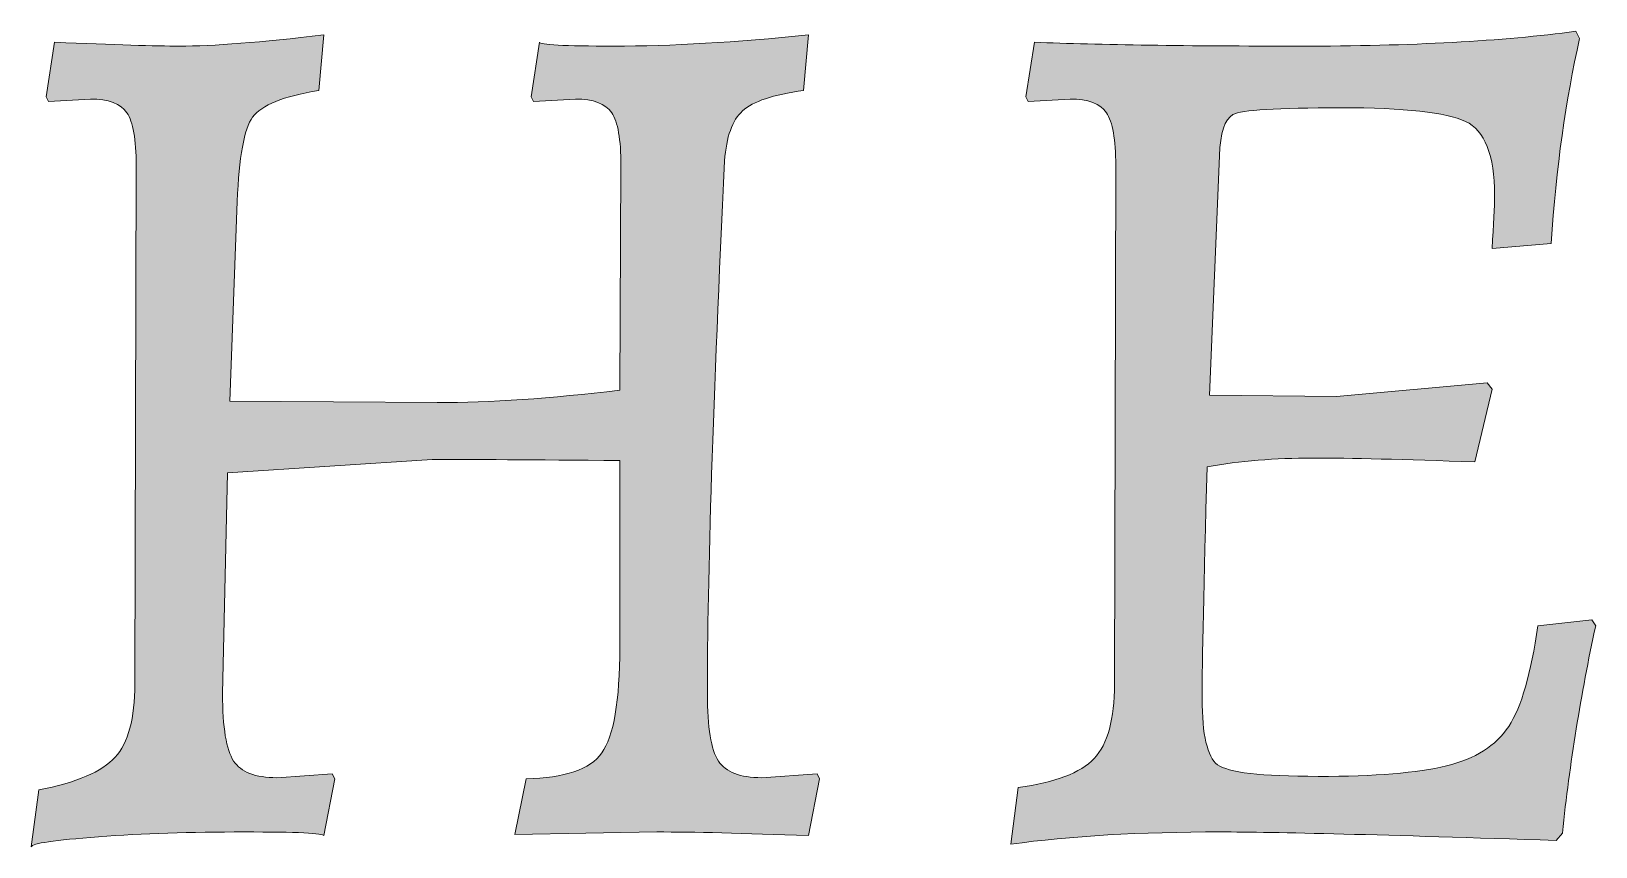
# Model space of a CAD drawing. Header units: inches. Extents: x 30.75 to 38.26, y -31.75 to -24.55.
# Drawn here: x 30.746 to 32.061, y -31.747 to -31.061 of the extents above; entities that cross this region are included whole.
import ezdxf

# ---------------------------------------------------------------- set-up
doc = ezdxf.new("R2010")
doc.units = ezdxf.units.IN
doc.header["$MEASUREMENT"] = 0
doc.layers.add('Layer 3', color=7, linetype='Continuous')

msp = doc.modelspace()

# ---------------------------------------------------------------- hatches: boundary and pattern name
at = {"layer": 'Layer 3', "true_color": 0xffffff}
h = msp.add_hatch(color=7, dxfattribs=at)
h.dxf.hatch_style = 2
edge = h.paths.add_edge_path()
edge.add_spline(control_points=[(31.3145, -31.6182), (31.3145, -31.6465), (31.3176, -31.6653), (31.3238, -31.6747), (31.3301, -31.684), (31.3421, -31.6887), (31.3601, -31.6887), (31.3601, -31.6887), (31.4068, -31.6855), (31.4068, -31.6855), (31.4068, -31.6855), (31.4088, -31.6897), (31.4088, -31.6897), (31.4088, -31.6897), (31.3995, -31.7374), (31.3995, -31.7374), (31.3449, -31.7353), (31.3024, -31.7343), (31.272, -31.7343), (31.272, -31.7343), (31.1528, -31.7364), (31.1528, -31.7364), (31.1528, -31.7364), (31.1621, -31.6897), (31.1621, -31.6897), (31.1946, -31.689), (31.2158, -31.6818), (31.2258, -31.6679), (31.2358, -31.6541), (31.2409, -31.6244), (31.2409, -31.5788), (31.2409, -31.5788), (31.2409, -31.4222), (31.2409, -31.4222), (31.1676, -31.4215), (31.1151, -31.4212), (31.0833, -31.4212), (31.0833, -31.4212), (30.9112, -31.4326), (30.9112, -31.4326), (30.9112, -31.4326), (30.9071, -31.6182), (30.9071, -31.6182), (30.9071, -31.6465), (30.9102, -31.6653), (30.9164, -31.6747), (30.9226, -31.684), (30.9347, -31.6887), (30.9526, -31.6887), (30.9526, -31.6887), (30.9993, -31.6855), (30.9993, -31.6855), (30.9993, -31.6855), (31.0014, -31.6897), (31.0014, -31.6897), (31.0014, -31.6897), (30.9921, -31.7374), (30.9921, -31.7374), (30.9921, -31.7353), (30.9698, -31.7343), (30.9252, -31.7343), (30.8806, -31.7343), (30.8398, -31.7356), (30.8028, -31.7384), (30.7658, -31.7412), (30.747, -31.7439), (30.7464, -31.7467), (30.7464, -31.7467), (30.7526, -31.699), (30.7526, -31.699), (30.7843, -31.6928), (30.8057, -31.6837), (30.8168, -31.6715), (30.8279, -31.6595), (30.8334, -31.6389), (30.8334, -31.6099), (30.8334, -31.6099), (30.8345, -31.1744), (30.8345, -31.1744), (30.8345, -31.1523), (30.8319, -31.1374), (30.8267, -31.1299), (30.8215, -31.1222), (30.8113, -31.1184), (30.7961, -31.1184), (30.7961, -31.1184), (30.7609, -31.1205), (30.7609, -31.1205), (30.7609, -31.1205), (30.7588, -31.1164), (30.7588, -31.1164), (30.7588, -31.1164), (30.766, -31.0707), (30.766, -31.0707), (30.8165, -31.0728), (30.8514, -31.0739), (30.8707, -31.0739), (30.8991, -31.0739), (30.9395, -31.0707), (30.9921, -31.0645), (30.9921, -31.0645), (30.9879, -31.1112), (30.9879, -31.1112), (30.9582, -31.116), (30.9397, -31.1235), (30.9324, -31.1335), (30.9252, -31.1435), (30.9209, -31.1672), (30.9195, -31.2045), (30.9195, -31.2045), (30.9132, -31.3724), (30.9132, -31.3724), (30.9132, -31.3724), (31.0875, -31.3735), (31.0875, -31.3735), (31.1317, -31.3735), (31.1829, -31.37), (31.2409, -31.3631), (31.2409, -31.3631), (31.2419, -31.1744), (31.2419, -31.1744), (31.2419, -31.1523), (31.2393, -31.1374), (31.2342, -31.1299), (31.2289, -31.1222), (31.2187, -31.1184), (31.2036, -31.1184), (31.2036, -31.1184), (31.1683, -31.1205), (31.1683, -31.1205), (31.1683, -31.1205), (31.1663, -31.1164), (31.1663, -31.1164), (31.1663, -31.1164), (31.1735, -31.0707), (31.1735, -31.0707), (31.1735, -31.0728), (31.1942, -31.0739), (31.2357, -31.0739), (31.2841, -31.0739), (31.3387, -31.0707), (31.3995, -31.0645), (31.3995, -31.0645), (31.3954, -31.1112), (31.3954, -31.1112), (31.3698, -31.1147), (31.3527, -31.1203), (31.3441, -31.1283), (31.3354, -31.1362), (31.3304, -31.1502), (31.329, -31.1703), (31.3193, -31.3721), (31.3145, -31.5214), (31.3145, -31.6182)], knot_values=[0, 0, 0, 0, 1, 1, 1, 2, 2, 2, 3, 3, 3, 4, 4, 4, 5, 5, 5, 6, 6, 6, 7, 7, 7, 8, 8, 8, 9, 9, 9, 10, 10, 10, 11, 11, 11, 12, 12, 12, 13, 13, 13, 14, 14, 14, 15, 15, 15, 16, 16, 16, 17, 17, 17, 18, 18, 18, 19, 19, 19, 20, 20, 20, 21, 21, 21, 22, 22, 22, 23, 23, 23, 24, 24, 24, 25, 25, 25, 26, 26, 26, 27, 27, 27, 28, 28, 28, 29, 29, 29, 30, 30, 30, 31, 31, 31, 32, 32, 32, 33, 33, 33, 34, 34, 34, 35, 35, 35, 36, 36, 36, 37, 37, 37, 38, 38, 38, 39, 39, 39, 40, 40, 40, 41, 41, 41, 42, 42, 42, 43, 43, 43, 44, 44, 44, 45, 45, 45, 46, 46, 46, 47, 47, 47, 48, 48, 48, 49, 49, 49, 50, 50, 50, 51, 51, 51, 51], degree=3, periodic=1)
h = msp.add_hatch(color=7, dxfattribs=at)
h.dxf.hatch_style = 2
edge = h.paths.add_edge_path()
edge.add_spline(control_points=[(31.7365, -31.3673), (31.7365, -31.3673), (31.8433, -31.3683), (31.8433, -31.3683), (31.8433, -31.3683), (31.9697, -31.3569), (31.9697, -31.3569), (31.9697, -31.3569), (31.9739, -31.3621), (31.9739, -31.3621), (31.9739, -31.3621), (31.9594, -31.4233), (31.9594, -31.4233), (31.8999, -31.4212), (31.8545, -31.4201), (31.823, -31.4201), (31.7916, -31.4201), (31.762, -31.4226), (31.7344, -31.4274), (31.7316, -31.5269), (31.7303, -31.5919), (31.7303, -31.6223), (31.7303, -31.6527), (31.7346, -31.6712), (31.7432, -31.6778), (31.7518, -31.6843), (31.78, -31.6876), (31.8277, -31.6876), (31.8754, -31.6876), (31.9113, -31.6847), (31.9356, -31.6788), (31.9597, -31.6729), (31.9772, -31.6619), (31.9879, -31.6456), (31.9986, -31.6294), (32.0067, -31.6012), (32.0123, -31.5611), (32.0123, -31.5611), (32.0579, -31.5559), (32.0579, -31.5559), (32.0579, -31.5559), (32.061, -31.5611), (32.061, -31.5611), (32.0485, -31.6185), (32.0392, -31.6766), (32.033, -31.7353), (32.033, -31.7353), (32.0278, -31.7415), (32.0278, -31.7415), (31.8841, -31.7367), (31.79, -31.7343), (31.7458, -31.7343), (31.6781, -31.7343), (31.6193, -31.7377), (31.5696, -31.7446), (31.5696, -31.7446), (31.5758, -31.6969), (31.5758, -31.6969), (31.6069, -31.6928), (31.6281, -31.6847), (31.6395, -31.6726), (31.651, -31.6605), (31.6566, -31.6396), (31.6566, -31.6099), (31.6566, -31.6099), (31.6577, -31.1744), (31.6577, -31.1744), (31.6577, -31.1523), (31.6551, -31.1374), (31.6499, -31.1299), (31.6447, -31.1222), (31.6345, -31.1184), (31.6193, -31.1184), (31.6193, -31.1184), (31.5841, -31.1205), (31.5841, -31.1205), (31.5841, -31.1205), (31.582, -31.1164), (31.582, -31.1164), (31.582, -31.1164), (31.5893, -31.0707), (31.5893, -31.0707), (31.6439, -31.0728), (31.7182, -31.0739), (31.8122, -31.0739), (31.9061, -31.0739), (31.9836, -31.0697), (32.0444, -31.0614), (32.0444, -31.0614), (32.0475, -31.0676), (32.0475, -31.0676), (32.0358, -31.1188), (32.0278, -31.1761), (32.0236, -31.2397), (32.0236, -31.2397), (31.9739, -31.2439), (31.9739, -31.2439), (31.9753, -31.2238), (31.976, -31.209), (31.976, -31.1993), (31.976, -31.1654), (31.9678, -31.1447), (31.9516, -31.1371), (31.9354, -31.1295), (31.9005, -31.1257), (31.8469, -31.1257), (31.7933, -31.1257), (31.7631, -31.1276), (31.7562, -31.1314), (31.7493, -31.1352), (31.7454, -31.1468), (31.7448, -31.1661), (31.7448, -31.1661), (31.7365, -31.3673), (31.7365, -31.3673)], knot_values=[0, 0, 0, 0, 1, 1, 1, 2, 2, 2, 3, 3, 3, 4, 4, 4, 5, 5, 5, 6, 6, 6, 7, 7, 7, 8, 8, 8, 9, 9, 9, 10, 10, 10, 11, 11, 11, 12, 12, 12, 13, 13, 13, 14, 14, 14, 15, 15, 15, 16, 16, 16, 17, 17, 17, 18, 18, 18, 19, 19, 19, 20, 20, 20, 21, 21, 21, 22, 22, 22, 23, 23, 23, 24, 24, 24, 25, 25, 25, 26, 26, 26, 27, 27, 27, 28, 28, 28, 29, 29, 29, 30, 30, 30, 31, 31, 31, 32, 32, 32, 33, 33, 33, 34, 34, 34, 35, 35, 35, 36, 36, 36, 37, 37, 37, 38, 38, 38, 38], degree=3, periodic=1)

# ---------------------------------------------------------------- linework, layer by layer
at = {"layer": 'Layer 3', "lineweight": 0}
for points, knots in [([(31.3145, -31.6182), (31.3145, -31.6465), (31.3176, -31.6653), (31.3238, -31.6747), (31.3301, -31.684), (31.3421, -31.6887), (31.3601, -31.6887), (31.3601, -31.6887), (31.4068, -31.6855), (31.4068, -31.6855), (31.4068, -31.6855), (31.4088, -31.6897), (31.4088, -31.6897), (31.4088, -31.6897), (31.3995, -31.7374), (31.3995, -31.7374), (31.3449, -31.7353), (31.3024, -31.7343), (31.272, -31.7343), (31.272, -31.7343), (31.1528, -31.7364), (31.1528, -31.7364), (31.1528, -31.7364), (31.1621, -31.6897), (31.1621, -31.6897), (31.1946, -31.689), (31.2158, -31.6818), (31.2258, -31.6679), (31.2358, -31.6541), (31.2409, -31.6244), (31.2409, -31.5788), (31.2409, -31.5788), (31.2409, -31.4222), (31.2409, -31.4222), (31.1676, -31.4215), (31.1151, -31.4212), (31.0833, -31.4212), (31.0833, -31.4212), (30.9112, -31.4326), (30.9112, -31.4326), (30.9112, -31.4326), (30.9071, -31.6182), (30.9071, -31.6182), (30.9071, -31.6465), (30.9102, -31.6653), (30.9164, -31.6747), (30.9226, -31.684), (30.9347, -31.6887), (30.9526, -31.6887), (30.9526, -31.6887), (30.9993, -31.6855), (30.9993, -31.6855), (30.9993, -31.6855), (31.0014, -31.6897), (31.0014, -31.6897), (31.0014, -31.6897), (30.9921, -31.7374), (30.9921, -31.7374), (30.9921, -31.7353), (30.9698, -31.7343), (30.9252, -31.7343), (30.8806, -31.7343), (30.8398, -31.7356), (30.8028, -31.7384), (30.7658, -31.7412), (30.747, -31.7439), (30.7464, -31.7467), (30.7464, -31.7467), (30.7526, -31.699), (30.7526, -31.699), (30.7843, -31.6928), (30.8057, -31.6837), (30.8168, -31.6715), (30.8279, -31.6595), (30.8334, -31.6389), (30.8334, -31.6099), (30.8334, -31.6099), (30.8345, -31.1744), (30.8345, -31.1744), (30.8345, -31.1523), (30.8319, -31.1374), (30.8267, -31.1299), (30.8215, -31.1222), (30.8113, -31.1184), (30.7961, -31.1184), (30.7961, -31.1184), (30.7609, -31.1205), (30.7609, -31.1205), (30.7609, -31.1205), (30.7588, -31.1164), (30.7588, -31.1164), (30.7588, -31.1164), (30.766, -31.0707), (30.766, -31.0707), (30.8165, -31.0728), (30.8514, -31.0739), (30.8707, -31.0739), (30.8991, -31.0739), (30.9395, -31.0707), (30.9921, -31.0645), (30.9921, -31.0645), (30.9879, -31.1112), (30.9879, -31.1112), (30.9582, -31.116), (30.9397, -31.1235), (30.9324, -31.1335), (30.9252, -31.1435), (30.9209, -31.1672), (30.9195, -31.2045), (30.9195, -31.2045), (30.9132, -31.3724), (30.9132, -31.3724), (30.9132, -31.3724), (31.0875, -31.3735), (31.0875, -31.3735), (31.1317, -31.3735), (31.1829, -31.37), (31.2409, -31.3631), (31.2409, -31.3631), (31.2419, -31.1744), (31.2419, -31.1744), (31.2419, -31.1523), (31.2393, -31.1374), (31.2342, -31.1299), (31.2289, -31.1222), (31.2187, -31.1184), (31.2036, -31.1184), (31.2036, -31.1184), (31.1683, -31.1205), (31.1683, -31.1205), (31.1683, -31.1205), (31.1663, -31.1164), (31.1663, -31.1164), (31.1663, -31.1164), (31.1735, -31.0707), (31.1735, -31.0707), (31.1735, -31.0728), (31.1942, -31.0739), (31.2357, -31.0739), (31.2841, -31.0739), (31.3387, -31.0707), (31.3995, -31.0645), (31.3995, -31.0645), (31.3954, -31.1112), (31.3954, -31.1112), (31.3698, -31.1147), (31.3527, -31.1203), (31.3441, -31.1283), (31.3354, -31.1362), (31.3304, -31.1502), (31.329, -31.1703), (31.3193, -31.3721), (31.3145, -31.5214), (31.3145, -31.6182)], [0, 0, 0, 0, 1, 1, 1, 2, 2, 2, 3, 3, 3, 4, 4, 4, 5, 5, 5, 6, 6, 6, 7, 7, 7, 8, 8, 8, 9, 9, 9, 10, 10, 10, 11, 11, 11, 12, 12, 12, 13, 13, 13, 14, 14, 14, 15, 15, 15, 16, 16, 16, 17, 17, 17, 18, 18, 18, 19, 19, 19, 20, 20, 20, 21, 21, 21, 22, 22, 22, 23, 23, 23, 24, 24, 24, 25, 25, 25, 26, 26, 26, 27, 27, 27, 28, 28, 28, 29, 29, 29, 30, 30, 30, 31, 31, 31, 32, 32, 32, 33, 33, 33, 34, 34, 34, 35, 35, 35, 36, 36, 36, 37, 37, 37, 38, 38, 38, 39, 39, 39, 40, 40, 40, 41, 41, 41, 42, 42, 42, 43, 43, 43, 44, 44, 44, 45, 45, 45, 46, 46, 46, 47, 47, 47, 48, 48, 48, 49, 49, 49, 50, 50, 50, 51, 51, 51, 51]), ([(31.7365, -31.3673), (31.7365, -31.3673), (31.8433, -31.3683), (31.8433, -31.3683), (31.8433, -31.3683), (31.9697, -31.3569), (31.9697, -31.3569), (31.9697, -31.3569), (31.9739, -31.3621), (31.9739, -31.3621), (31.9739, -31.3621), (31.9594, -31.4233), (31.9594, -31.4233), (31.8999, -31.4212), (31.8545, -31.4201), (31.823, -31.4201), (31.7916, -31.4201), (31.762, -31.4226), (31.7344, -31.4274), (31.7316, -31.5269), (31.7303, -31.5919), (31.7303, -31.6223), (31.7303, -31.6527), (31.7346, -31.6712), (31.7432, -31.6778), (31.7518, -31.6843), (31.78, -31.6876), (31.8277, -31.6876), (31.8754, -31.6876), (31.9113, -31.6847), (31.9356, -31.6788), (31.9597, -31.6729), (31.9772, -31.6619), (31.9879, -31.6456), (31.9986, -31.6294), (32.0067, -31.6012), (32.0123, -31.5611), (32.0123, -31.5611), (32.0579, -31.5559), (32.0579, -31.5559), (32.0579, -31.5559), (32.061, -31.5611), (32.061, -31.5611), (32.0485, -31.6185), (32.0392, -31.6766), (32.033, -31.7353), (32.033, -31.7353), (32.0278, -31.7415), (32.0278, -31.7415), (31.8841, -31.7367), (31.79, -31.7343), (31.7458, -31.7343), (31.6781, -31.7343), (31.6193, -31.7377), (31.5696, -31.7446), (31.5696, -31.7446), (31.5758, -31.6969), (31.5758, -31.6969), (31.6069, -31.6928), (31.6281, -31.6847), (31.6395, -31.6726), (31.651, -31.6605), (31.6566, -31.6396), (31.6566, -31.6099), (31.6566, -31.6099), (31.6577, -31.1744), (31.6577, -31.1744), (31.6577, -31.1523), (31.6551, -31.1374), (31.6499, -31.1299), (31.6447, -31.1222), (31.6345, -31.1184), (31.6193, -31.1184), (31.6193, -31.1184), (31.5841, -31.1205), (31.5841, -31.1205), (31.5841, -31.1205), (31.582, -31.1164), (31.582, -31.1164), (31.582, -31.1164), (31.5893, -31.0707), (31.5893, -31.0707), (31.6439, -31.0728), (31.7182, -31.0739), (31.8122, -31.0739), (31.9061, -31.0739), (31.9836, -31.0697), (32.0444, -31.0614), (32.0444, -31.0614), (32.0475, -31.0676), (32.0475, -31.0676), (32.0358, -31.1188), (32.0278, -31.1761), (32.0236, -31.2397), (32.0236, -31.2397), (31.9739, -31.2439), (31.9739, -31.2439), (31.9753, -31.2238), (31.976, -31.209), (31.976, -31.1993), (31.976, -31.1654), (31.9678, -31.1447), (31.9516, -31.1371), (31.9354, -31.1295), (31.9005, -31.1257), (31.8469, -31.1257), (31.7933, -31.1257), (31.7631, -31.1276), (31.7562, -31.1314), (31.7493, -31.1352), (31.7454, -31.1468), (31.7448, -31.1661), (31.7448, -31.1661), (31.7365, -31.3673), (31.7365, -31.3673)], [0, 0, 0, 0, 1, 1, 1, 2, 2, 2, 3, 3, 3, 4, 4, 4, 5, 5, 5, 6, 6, 6, 7, 7, 7, 8, 8, 8, 9, 9, 9, 10, 10, 10, 11, 11, 11, 12, 12, 12, 13, 13, 13, 14, 14, 14, 15, 15, 15, 16, 16, 16, 17, 17, 17, 18, 18, 18, 19, 19, 19, 20, 20, 20, 21, 21, 21, 22, 22, 22, 23, 23, 23, 24, 24, 24, 25, 25, 25, 26, 26, 26, 27, 27, 27, 28, 28, 28, 29, 29, 29, 30, 30, 30, 31, 31, 31, 32, 32, 32, 33, 33, 33, 34, 34, 34, 35, 35, 35, 36, 36, 36, 37, 37, 37, 38, 38, 38, 38])]:
    msp.add_open_spline(points, degree=3, knots=knots, dxfattribs=at)

doc.saveas('drawing.dxf')
